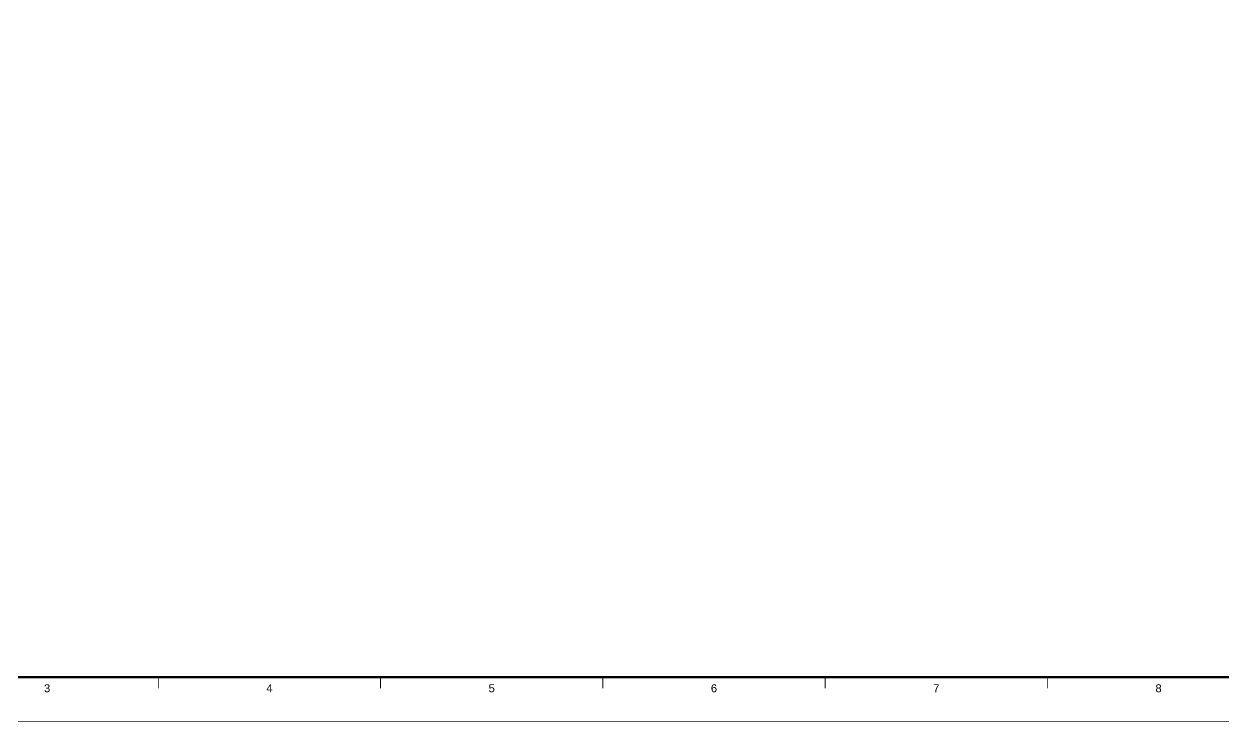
# Paper-space layout 'A000' of a CAD drawing. Header units: millimetres. Extents: x 0 to 841, y 0 to 594.
# Drawn here: x 150.8 to 420.5, y -0.1 to 157 of the extents above; entities that cross this region are included whole.
import ezdxf
from ezdxf.enums import TextEntityAlignment as Align

# ---------------------------------------------------------------- set-up
doc = ezdxf.new("R2010")
doc.units = ezdxf.units.MM
doc.header["$MEASUREMENT"] = 0
doc.layers.add('G-ANNO-NPLT', color=210, linetype='Continuous', plot=False)
doc.layers.add('G-ANNO-TEXT', color=3, linetype='Continuous')
doc.layers.add('G-ANNO-TTLB', color=3, linetype='Continuous')
doc.styles.add('ARIAL', font='arial.ttf')

# ---------------------------------------------------------------- blocks, each defined once
blk = doc.blocks.new('A1_GRID_LAYOUT')
at = {"layer": 'G-ANNO-NPLT', "const_width": 0.18}
blk.add_lwpolyline([(841, 0), (0, 0)], dxfattribs=at)
at = {"layer": 'G-ANNO-TTLB', "const_width": 0.5, "flags": 128}
blk.add_lwpolyline([(25, 584), (25, 10), (831, 10), (831, 584)], close=True, dxfattribs=at)
at = {"layer": 'G-ANNO-TTLB', "const_width": 0.18, "flags": 128}
for points in [[(181, 10), (181, 7.5)], [(231, 10), (231, 7.5)], [(281, 10), (281, 7.5)], [(331, 10), (331, 7.5)], [(381, 10), (381, 7.5)]]:
    blk.add_lwpolyline(points, dxfattribs=at)
at = {"layer": 'G-ANNO-TEXT', "style": 'ARIAL'}
for s, p in [('3', (156, 7.51)), ('4', (206, 7.51)), ('5', (256, 7.51)), ('6', (306, 7.51)), ('7', (356, 7.51)), ('8', (406, 7.51))]:
    blk.add_text(s, height=1.8, dxfattribs=at).set_placement(p, align=Align.MIDDLE_CENTER)

psp = doc.layouts.new('A000')

# ---------------------------------------------------------------- block references
psp.add_blockref('A1_GRID_LAYOUT', (0, 0))

doc.saveas('drawing.dxf')
